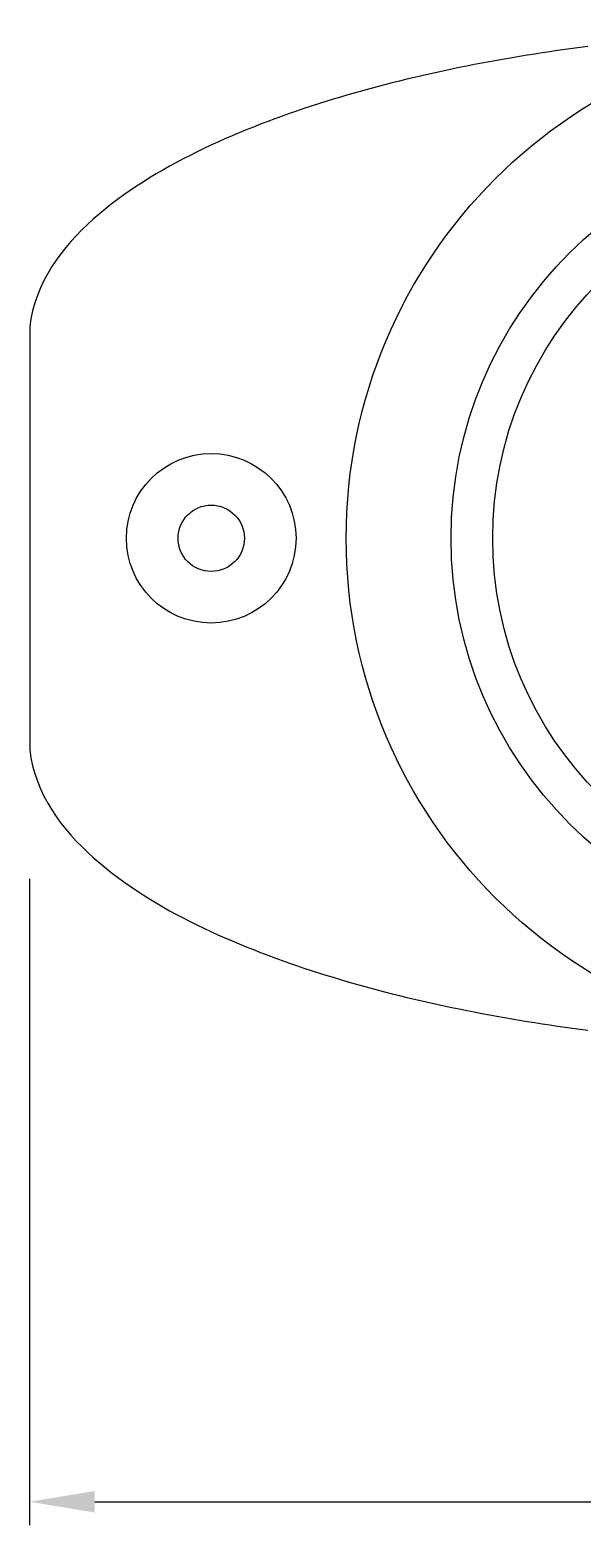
# Model space of a CAD drawing. Header units: millimetres. Extents: x 30232679 to 30326002, y -948068 to -920528.
# Drawn here: x 30293368 to 30294162, y -928847 to -926694 of the extents above; entities that cross this region are included whole.
import ezdxf

# ---------------------------------------------------------------- set-up
doc = ezdxf.new("R2010")
doc.units = ezdxf.units.MM
doc.header["$LTSCALE"] = 600
doc.header["$MEASUREMENT"] = 0
doc.layers.get('0').update_dxf_attribs({"linetype": 'CONTINUOUS'})
doc.layers.add('PARKING', color=7, linetype='CONTINUOUS')

msp = doc.modelspace()

# ---------------------------------------------------------------- linework, layer by layer
at = {"color": 1}
for p, q in [((30293367.7, -928846.6, 14196.4), (30293367.7, -927916.1, 14196.4)), ((30293460.8, -928813, 14196.4), (30295647.5, -928813, 14196.4))]:
    msp.add_line(p, q, dxfattribs=at)
msp.add_solid([(30293460.8, -928797.5, 14196.4), (30293460.8, -928828.6, 14196.4), (30293367.7, -928813, 14196.4)], dxfattribs=at)
at = {"layer": 'PARKING', "linetype": 'Continuous'}
for p, q in [((30294104.4, -926727.3, 14196.4), (30294093.5, -926729, 14196.4)), ((30294115.3, -926725.7, 14196.4), (30294104.4, -926727.3, 14196.4)), ((30294126.2, -926724.1, 14196.4), (30294115.3, -926725.7, 14196.4)), ((30294137.1, -926722.5, 14196.4), (30294126.2, -926724.1, 14196.4)), ((30294148, -926721, 14196.4), (30294137.1, -926722.5, 14196.4)), ((30294158.9, -926719.6, 14196.4), (30294148, -926721, 14196.4)), ((30294169.9, -926718.2, 14196.4), (30294158.9, -926719.6, 14196.4)), ((30293985, -926748.6, 14196.4), (30293974.2, -926750.8, 14196.4)), ((30293995.8, -926746.4, 14196.4), (30293985, -926748.6, 14196.4)), ((30294006.6, -926744.3, 14196.4), (30293995.8, -926746.4, 14196.4)), ((30294017.4, -926742.2, 14196.4), (30294006.6, -926744.3, 14196.4)), ((30294028.3, -926740.1, 14196.4), (30294017.4, -926742.2, 14196.4)), ((30294039.1, -926738.2, 14196.4), (30294028.3, -926740.1, 14196.4)), ((30294050, -926736.2, 14196.4), (30294039.1, -926738.2, 14196.4)), ((30294060.8, -926734.4, 14196.4), (30294050, -926736.2, 14196.4)), ((30294071.7, -926732.5, 14196.4), (30294060.8, -926734.4, 14196.4)), ((30294082.6, -926730.8, 14196.4), (30294071.7, -926732.5, 14196.4)), ((30294093.5, -926729, 14196.4), (30294082.6, -926730.8, 14196.4)), ((30293888.3, -926770.6, 14196.4), (30293877.6, -926773.3, 14196.4)), ((30293899, -926767.9, 14196.4), (30293888.3, -926770.6, 14196.4)), ((30293909.7, -926765.3, 14196.4), (30293899, -926767.9, 14196.4)), ((30293920.4, -926762.8, 14196.4), (30293909.7, -926765.3, 14196.4)), ((30293931.1, -926760.3, 14196.4), (30293920.4, -926762.8, 14196.4)), ((30293941.9, -926757.8, 14196.4), (30293931.1, -926760.3, 14196.4)), ((30293952.6, -926755.4, 14196.4), (30293941.9, -926757.8, 14196.4)), ((30293963.4, -926753.1, 14196.4), (30293952.6, -926755.4, 14196.4)), ((30293974.2, -926750.8, 14196.4), (30293963.4, -926753.1, 14196.4)), ((30293814, -926791, 14196.4), (30293803.5, -926794.2, 14196.4)), ((30293824.6, -926787.9, 14196.4), (30293814, -926791, 14196.4)), ((30293835.1, -926784.8, 14196.4), (30293824.6, -926787.9, 14196.4)), ((30293845.7, -926781.9, 14196.4), (30293835.1, -926784.8, 14196.4)), ((30293856.3, -926779, 14196.4), (30293845.7, -926781.9, 14196.4)), ((30293867, -926776.1, 14196.4), (30293856.3, -926779, 14196.4)), ((30293877.6, -926773.3, 14196.4), (30293867, -926776.1, 14196.4)), ((30293740.7, -926814.7, 14196.4), (30293730.3, -926818.4, 14196.4)), ((30293751.1, -926811.1, 14196.4), (30293740.7, -926814.7, 14196.4)), ((30293761.5, -926807.6, 14196.4), (30293751.1, -926811.1, 14196.4)), ((30293772, -926804.1, 14196.4), (30293761.5, -926807.6, 14196.4)), ((30293782.5, -926800.7, 14196.4), (30293772, -926804.1, 14196.4)), ((30293793, -926797.4, 14196.4), (30293782.5, -926800.7, 14196.4)), ((30293803.5, -926794.2, 14196.4), (30293793, -926797.4, 14196.4)), ((30293689, -926834.1, 14196.4), (30293678.8, -926838.2, 14196.4)), ((30293699.3, -926830, 14196.4), (30293689, -926834.1, 14196.4)), ((30293709.6, -926826.1, 14196.4), (30293699.3, -926830, 14196.4)), ((30293720, -926822.2, 14196.4), (30293709.6, -926826.1, 14196.4)), ((30293730.3, -926818.4, 14196.4), (30293720, -926822.2, 14196.4)), ((30293638, -926855.7, 14196.4), (30293627.9, -926860.3, 14196.4)), ((30293648.1, -926851.2, 14196.4), (30293638, -926855.7, 14196.4)), ((30293658.3, -926846.8, 14196.4), (30293648.1, -926851.2, 14196.4)), ((30293668.5, -926842.4, 14196.4), (30293658.3, -926846.8, 14196.4)), ((30293678.8, -926838.2, 14196.4), (30293668.5, -926842.4, 14196.4)), ((30293597.9, -926874.9, 14196.4), (30293588.1, -926880, 14196.4)), ((30293607.9, -926869.9, 14196.4), (30293597.9, -926874.9, 14196.4)), ((30293617.9, -926865.1, 14196.4), (30293607.9, -926869.9, 14196.4)), ((30293627.9, -926860.3, 14196.4), (30293617.9, -926865.1, 14196.4)), ((30293558.8, -926896, 14196.4), (30293549.3, -926901.6, 14196.4)), ((30293568.5, -926890.5, 14196.4), (30293558.8, -926896, 14196.4)), ((30293578.2, -926885.2, 14196.4), (30293568.5, -926890.5, 14196.4)), ((30293588.1, -926880, 14196.4), (30293578.2, -926885.2, 14196.4)), ((30293521, -926919.3, 14196.4), (30293511.8, -926925.5, 14196.4)), ((30293530.3, -926913.3, 14196.4), (30293521, -926919.3, 14196.4)), ((30293539.8, -926907.3, 14196.4), (30293530.3, -926913.3, 14196.4)), ((30293549.3, -926901.6, 14196.4), (30293539.8, -926907.3, 14196.4)), ((30293493.6, -926938.5, 14196.4), (30293484.6, -926945.2, 14196.4)), ((30293502.6, -926931.9, 14196.4), (30293493.6, -926938.5, 14196.4)), ((30293511.8, -926925.5, 14196.4), (30293502.6, -926931.9, 14196.4)), ((30293467.1, -926959.4, 14196.4), (30293458.6, -926966.8, 14196.4)), ((30293475.8, -926952.2, 14196.4), (30293467.1, -926959.4, 14196.4)), ((30293484.6, -926945.2, 14196.4), (30293475.8, -926952.2, 14196.4)), ((30293442.2, -926982.3, 14196.4), (30293434.3, -926990.5, 14196.4)), ((30293450.3, -926974.5, 14196.4), (30293442.2, -926982.3, 14196.4)), ((30293458.6, -926966.8, 14196.4), (30293450.3, -926974.5, 14196.4)), ((30293419.3, -927007.5, 14196.4), (30293412.3, -927016.4, 14196.4)), ((30293426.7, -926998.8, 14196.4), (30293419.3, -927007.5, 14196.4)), ((30293434.3, -926990.5, 14196.4), (30293426.7, -926998.8, 14196.4)), ((30293405.6, -927025.6, 14196.4), (30293399.2, -927035.1, 14196.4)), ((30293412.3, -927016.4, 14196.4), (30293405.6, -927025.6, 14196.4)), ((30293393.3, -927045, 14196.4), (30293387.8, -927055.2, 14196.4)), ((30293399.2, -927035.1, 14196.4), (30293393.3, -927045, 14196.4)), ((30293382.8, -927065.7, 14196.4), (30293378.4, -927076.4, 14196.4)), ((30293387.8, -927055.2, 14196.4), (30293382.8, -927065.7, 14196.4)), ((30293374.6, -927087.4, 14196.4), (30293371.6, -927098.7, 14196.4)), ((30293378.4, -927076.4, 14196.4), (30293374.6, -927087.4, 14196.4)), ((30293369.2, -927110.1, 14196.4), (30293367.7, -927121.8, 14196.4)), ((30293371.6, -927098.7, 14196.4), (30293369.2, -927110.1, 14196.4)), ((30293367.7, -927121.8, 14196.4), (30293367.7, -927730.5, 14196.4)), ((30293367.7, -927730.5, 14196.4), (30293369.2, -927742.1, 14196.4)), ((30293369.2, -927742.1, 14196.4), (30293371.6, -927753.6, 14196.4)), ((30293371.6, -927753.6, 14196.4), (30293374.6, -927764.9, 14196.4)), ((30293374.6, -927764.9, 14196.4), (30293378.4, -927775.9, 14196.4)), ((30293378.4, -927775.9, 14196.4), (30293382.8, -927786.7, 14196.4)), ((30293382.8, -927786.7, 14196.4), (30293387.8, -927797.2, 14196.4)), ((30293387.8, -927797.2, 14196.4), (30293393.3, -927807.4, 14196.4)), ((30293393.3, -927807.4, 14196.4), (30293399.2, -927817.2, 14196.4)), ((30293399.2, -927817.2, 14196.4), (30293405.5, -927826.8, 14196.4)), ((30293405.5, -927826.8, 14196.4), (30293412.2, -927836, 14196.4)), ((30293412.2, -927836, 14196.4), (30293419.3, -927844.9, 14196.4)), ((30293419.3, -927844.9, 14196.4), (30293426.6, -927853.6, 14196.4)), ((30293426.6, -927853.6, 14196.4), (30293434.3, -927861.9, 14196.4)), ((30293434.3, -927861.9, 14196.4), (30293442.2, -927870, 14196.4)), ((30293442.2, -927870, 14196.4), (30293450.4, -927877.9, 14196.4)), ((30293450.4, -927877.9, 14196.4), (30293458.7, -927885.5, 14196.4)), ((30293458.7, -927885.5, 14196.4), (30293467.2, -927892.9, 14196.4)), ((30293467.2, -927892.9, 14196.4), (30293475.9, -927900.1, 14196.4)), ((30293475.9, -927900.1, 14196.4), (30293484.7, -927907.1, 14196.4)), ((30293484.7, -927907.1, 14196.4), (30293493.6, -927913.9, 14196.4)), ((30293493.6, -927913.9, 14196.4), (30293502.7, -927920.5, 14196.4)), ((30293502.7, -927920.5, 14196.4), (30293511.8, -927926.9, 14196.4)), ((30293511.8, -927926.9, 14196.4), (30293521, -927933.2, 14196.4)), ((30293521, -927933.2, 14196.4), (30293530.3, -927939.3, 14196.4)), ((30293530.3, -927939.3, 14196.4), (30293539.8, -927945.3, 14196.4)), ((30293539.8, -927945.3, 14196.4), (30293549.3, -927951, 14196.4)), ((30293549.3, -927951, 14196.4), (30293558.8, -927956.7, 14196.4)), ((30293558.8, -927956.7, 14196.4), (30293568.5, -927962.2, 14196.4)), ((30293568.5, -927962.2, 14196.4), (30293578.2, -927967.5, 14196.4)), ((30293578.2, -927967.5, 14196.4), (30293588, -927972.7, 14196.4)), ((30293588, -927972.7, 14196.4), (30293597.9, -927977.8, 14196.4)), ((30293597.9, -927977.8, 14196.4), (30293607.8, -927982.7, 14196.4)), ((30293607.8, -927982.7, 14196.4), (30293617.8, -927987.5, 14196.4)), ((30293617.8, -927987.5, 14196.4), (30293627.9, -927992.2, 14196.4)), ((30293627.9, -927992.2, 14196.4), (30293638, -927996.8, 14196.4)), ((30293638, -927996.8, 14196.4), (30293648.1, -928001.3, 14196.4)), ((30293648.1, -928001.3, 14196.4), (30293658.3, -928005.7, 14196.4)), ((30293658.3, -928005.7, 14196.4), (30293668.5, -928010, 14196.4)), ((30293668.5, -928010, 14196.4), (30293678.7, -928014.1, 14196.4)), ((30293678.7, -928014.1, 14196.4), (30293689, -928018.2, 14196.4)), ((30293689, -928018.2, 14196.4), (30293699.3, -928022.3, 14196.4)), ((30293699.3, -928022.3, 14196.4), (30293709.6, -928026.2, 14196.4)), ((30293709.6, -928026.2, 14196.4), (30293720, -928030, 14196.4)), ((30293720, -928030, 14196.4), (30293730.3, -928033.8, 14196.4)), ((30293730.3, -928033.8, 14196.4), (30293740.7, -928037.5, 14196.4)), ((30293740.7, -928037.5, 14196.4), (30293751.1, -928041.1, 14196.4)), ((30293751.1, -928041.1, 14196.4), (30293761.5, -928044.7, 14196.4)), ((30293761.5, -928044.7, 14196.4), (30293772, -928048.2, 14196.4)), ((30293772, -928048.2, 14196.4), (30293782.5, -928051.6, 14196.4)), ((30293782.5, -928051.6, 14196.4), (30293793, -928054.9, 14196.4)), ((30293793, -928054.9, 14196.4), (30293803.5, -928058.1, 14196.4)), ((30293803.5, -928058.1, 14196.4), (30293814, -928061.3, 14196.4)), ((30293814, -928061.3, 14196.4), (30293824.6, -928064.4, 14196.4)), ((30293824.6, -928064.4, 14196.4), (30293835.1, -928067.5, 14196.4)), ((30293835.1, -928067.5, 14196.4), (30293845.7, -928070.4, 14196.4)), ((30293845.7, -928070.4, 14196.4), (30293856.4, -928073.3, 14196.4)), ((30293856.4, -928073.3, 14196.4), (30293867, -928076.2, 14196.4)), ((30293867, -928076.2, 14196.4), (30293877.6, -928079, 14196.4)), ((30293877.6, -928079, 14196.4), (30293888.3, -928081.7, 14196.4)), ((30293888.3, -928081.7, 14196.4), (30293899, -928084.4, 14196.4)), ((30293899, -928084.4, 14196.4), (30293909.7, -928087, 14196.4)), ((30293909.7, -928087, 14196.4), (30293920.4, -928089.5, 14196.4)), ((30293920.4, -928089.5, 14196.4), (30293931.1, -928092, 14196.4)), ((30293931.1, -928092, 14196.4), (30293941.9, -928094.5, 14196.4)), ((30293941.9, -928094.5, 14196.4), (30293952.6, -928096.8, 14196.4)), ((30293952.6, -928096.8, 14196.4), (30293963.4, -928099.2, 14196.4)), ((30293963.4, -928099.2, 14196.4), (30293974.2, -928101.5, 14196.4)), ((30293974.2, -928101.5, 14196.4), (30293985, -928103.7, 14196.4)), ((30293985, -928103.7, 14196.4), (30293995.8, -928105.9, 14196.4)), ((30293995.8, -928105.9, 14196.4), (30294006.6, -928108, 14196.4)), ((30294006.6, -928108, 14196.4), (30294017.4, -928110.1, 14196.4)), ((30294017.4, -928110.1, 14196.4), (30294028.3, -928112.1, 14196.4)), ((30294028.3, -928112.1, 14196.4), (30294039.1, -928114.1, 14196.4)), ((30294039.1, -928114.1, 14196.4), (30294050, -928116, 14196.4)), ((30294050, -928116, 14196.4), (30294060.8, -928117.9, 14196.4)), ((30294060.8, -928117.9, 14196.4), (30294071.7, -928119.7, 14196.4)), ((30294071.7, -928119.7, 14196.4), (30294082.6, -928121.5, 14196.4)), ((30294082.6, -928121.5, 14196.4), (30294093.5, -928123.3, 14196.4)), ((30294093.5, -928123.3, 14196.4), (30294104.4, -928125, 14196.4)), ((30294104.4, -928125, 14196.4), (30294115.3, -928126.6, 14196.4)), ((30294115.3, -928126.6, 14196.4), (30294126.2, -928128.2, 14196.4)), ((30294126.2, -928128.2, 14196.4), (30294137.1, -928129.7, 14196.4)), ((30294137.1, -928129.7, 14196.4), (30294148, -928131.3, 14196.4)), ((30294148, -928131.3, 14196.4), (30294158.9, -928132.7, 14196.4)), ((30294158.9, -928132.7, 14196.4), (30294169.9, -928134.1, 14196.4))]:
    msp.add_line(p, q, dxfattribs=at)
for centre, radius in [((30294554.2, -927426.1, 14196.4), 731.8), ((30294554.2, -927426.1, 14196.4), 581), ((30294554.2, -927426.1, 14196.4), 521.2), ((30293628.3, -927426.1, 14196.4), 122), ((30293628.3, -927426.1, 14196.4), 47.7)]:
    msp.add_circle(centre, radius, dxfattribs=at)

doc.saveas('drawing.dxf')
